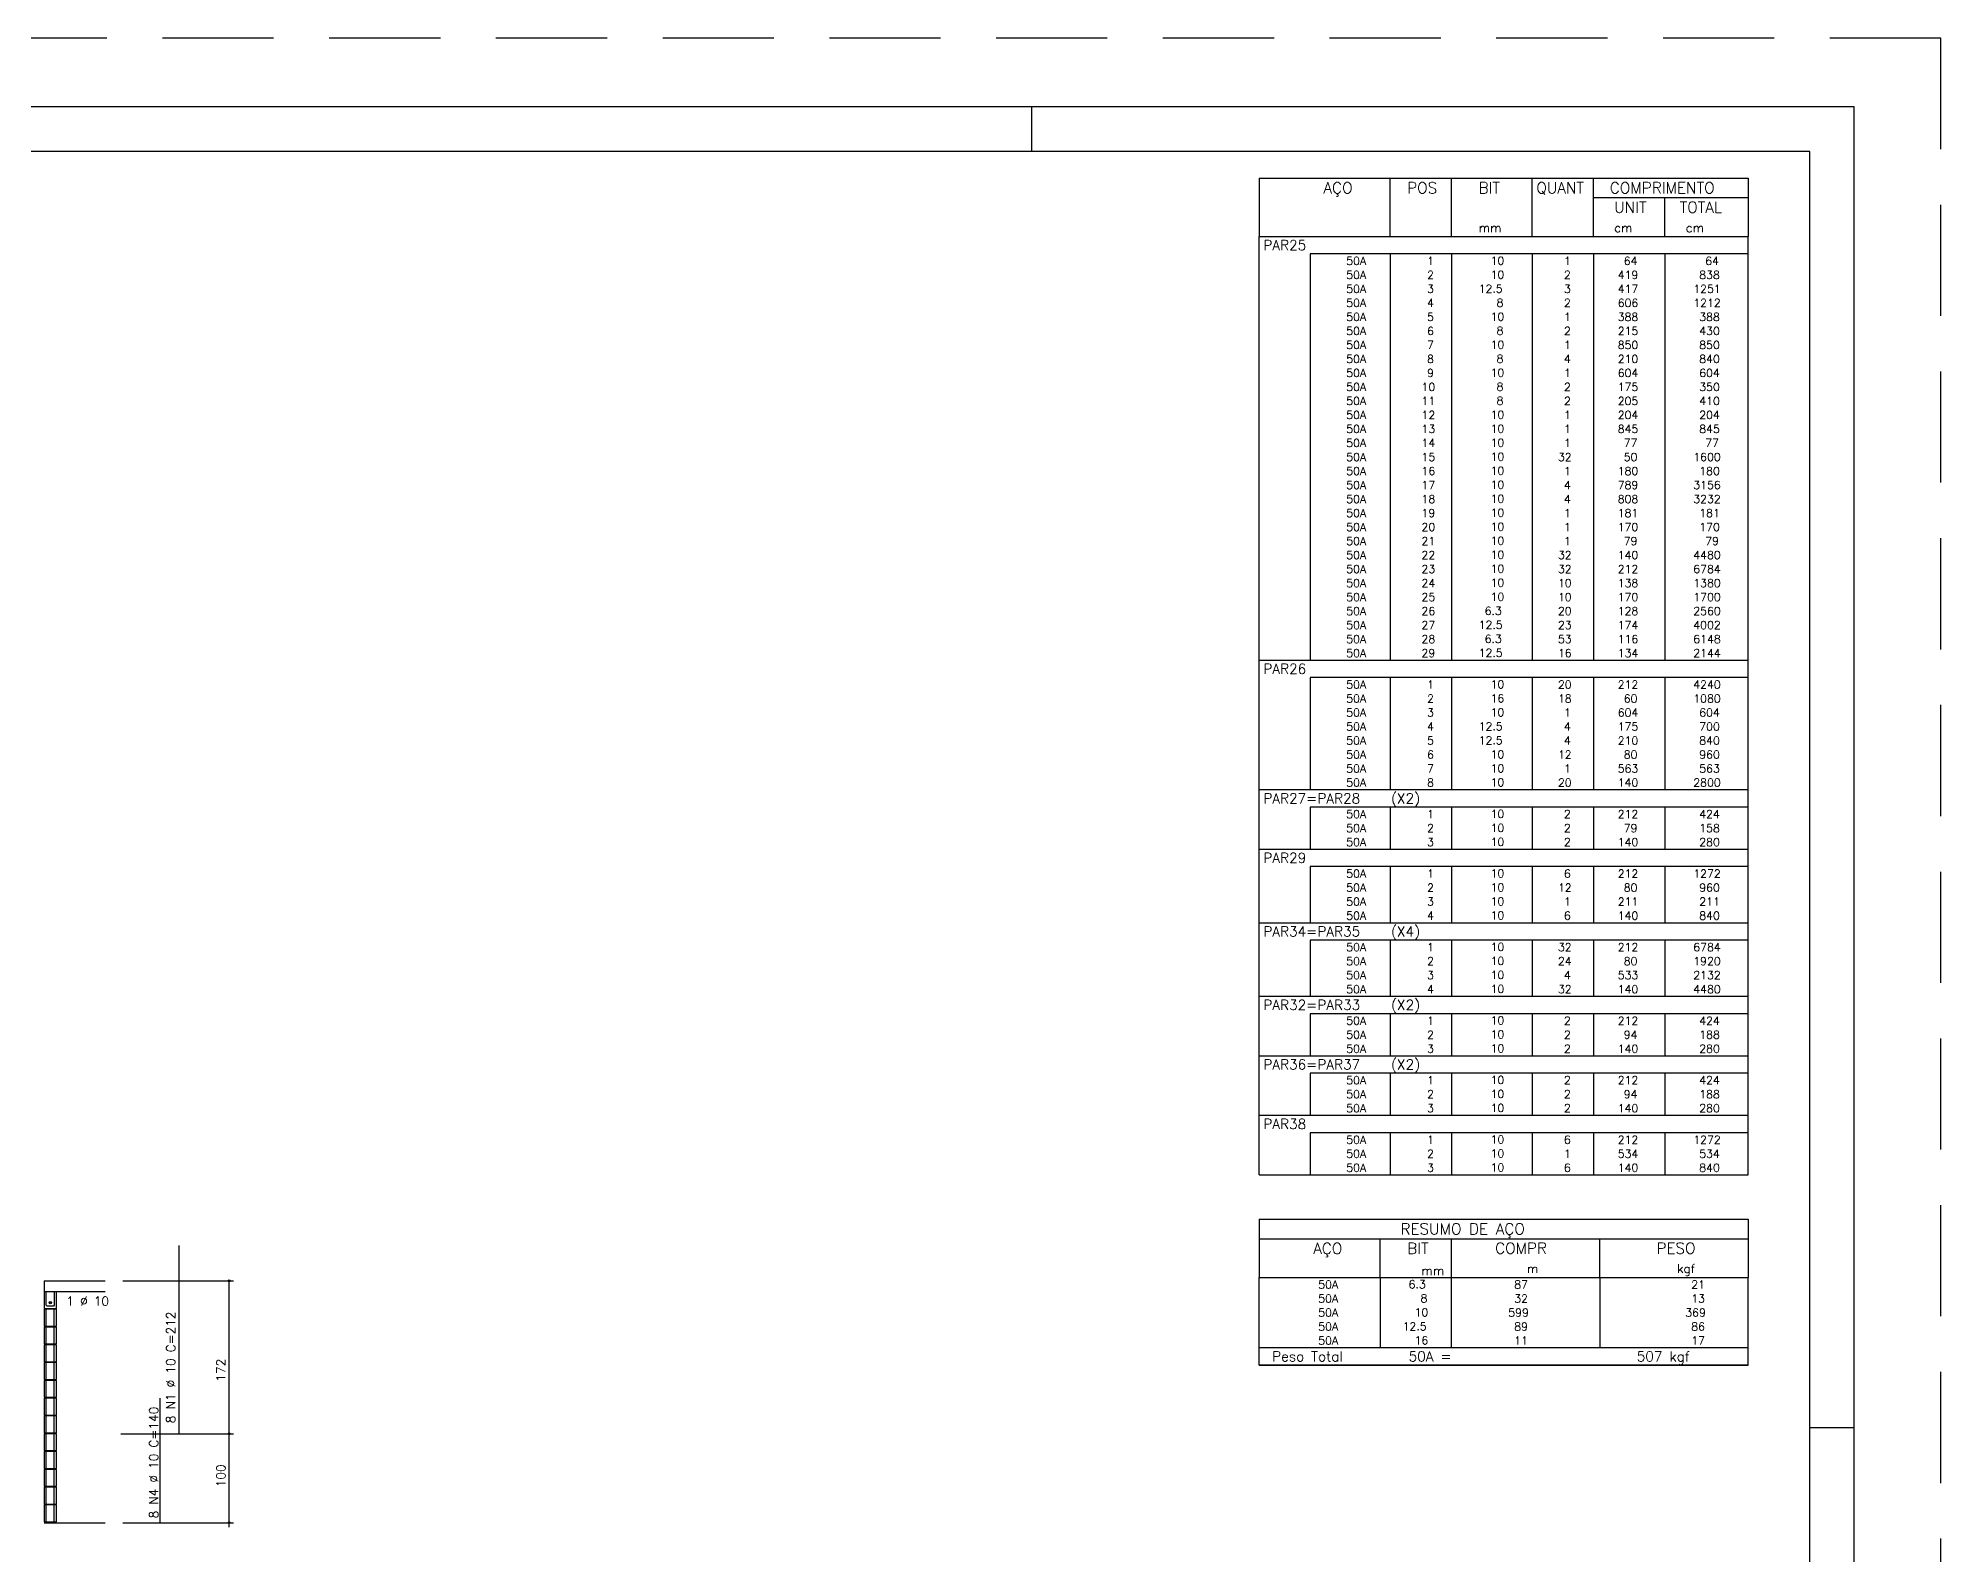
# Model space of a CAD drawing. Extents: x -1 to 122, y -1 to 61.
# Drawn here: x 78.94 to 121.74, y 26.93 to 61.05 of the extents above; entities that cross this region are included whole.
import ezdxf

# ---------------------------------------------------------------- set-up
doc = ezdxf.new("R2010")
doc.units = 0
doc.header["$MEASUREMENT"] = 0
doc.linetypes.add('HIDDEN', pattern=[0.375, 0.25, -0.125])
doc.layers.get('0').update_dxf_attribs({"linetype": 'CONTINUOUS'})
doc.layers.get('Defpoints').update_dxf_attribs({"linetype": 'CONTINUOUS'})
for name, color, linetype in [('ARQ_FOLHA', 7, 'CONTINUOUS'), ('PENA_02', 2, 'CONTINUOUS'), ('PENA_03', 3, 'CONTINUOUS'), ('PENA_05', 5, 'CONTINUOUS')]:
    doc.layers.add(name, color=color, linetype=linetype)
doc.styles.get("Standard").update_dxf_attribs({"font": 'ROMANS.SHX'})

# ---------------------------------------------------------------- blocks, each defined once
blk = doc.blocks.new('FOLHA A1+1 - 1102 X 594')
at = {"layer": 'ARQ_FOLHA', "color": 1}
for p, q in [((-185, 584), (-185, 594)), ((-10, 297), (0, 297))]:
    blk.add_line(p, q, dxfattribs=at)
for points in [[(-1189, 0), (0, 0), (0, 594), (-1189, 594)], [(-1164, 10), (-10, 10), (-10, 584), (-1164, 584)]]:
    blk.add_lwpolyline(points, close=True, dxfattribs=at)
at = {"layer": 'Defpoints', "color": 8, "linetype": 'HIDDEN', "ltscale": 100}
blk.add_lwpolyline([(-1208.5, 609.5), (-1208.5, -15.5), (19.5, -15.5), (19.5, 609.5)], close=True, dxfattribs=at)

msp = doc.modelspace()

# ---------------------------------------------------------------- linework, layer by layer
at = {"layer": 'PENA_02', "linetype": 'Continuous'}
for p, q in [((106.4, 57.901254), (106.4, 56.588754)), ((106.4, 57.901254), (117.4, 57.901254)), ((109.35, 56.588754), (109.35, 57.901254)), ((110.73, 56.588754), (110.73, 57.901254)), ((112.54, 56.588754), (112.54, 57.901254)), ((113.92, 56.588754), (113.92, 57.901254)), ((117.4, 57.901254), (117.4, 56.588754)), ((113.92, 57.463754), (117.4, 57.463754)), ((115.53, 56.588754), (115.53, 57.463754)), ((106.4, 56.588754), (117.4, 56.588754)), ((106.4, 56.195004), (106.4, 56.588754)), ((106.4, 56.588754), (117.4, 56.588754)), ((117.4, 56.195004), (117.4, 56.588754)), ((106.4, 55.880004), (106.4, 56.195004)), ((117.4, 56.195004), (107.55, 56.195004)), ((107.55, 56.195004), (107.55, 55.880004)), ((109.35, 56.195004), (109.35, 55.880004)), ((110.73, 56.195004), (110.73, 55.880004)), ((112.54, 56.195004), (112.54, 55.880004)), ((113.92, 56.195004), (113.92, 55.880004)), ((115.53, 56.195004), (115.53, 55.880004)), ((117.4, 55.880004), (117.4, 56.195004)), ((106.4, 55.565004), (106.4, 55.880004)), ((107.55, 55.880004), (107.55, 55.565004)), ((109.35, 55.880004), (109.35, 55.565004)), ((110.73, 55.880004), (110.73, 55.565004)), ((112.54, 55.880004), (112.54, 55.565004)), ((113.92, 55.880004), (113.92, 55.565004)), ((115.53, 55.880004), (115.53, 55.565004)), ((117.4, 55.565004), (117.4, 55.880004)), ((106.4, 55.250004), (106.4, 55.565004)), ((106.4, 54.935004), (106.4, 55.250004)), ((107.55, 55.565004), (107.55, 55.250004)), ((107.55, 55.250004), (107.55, 54.935004)), ((109.35, 55.565004), (109.35, 55.250004)), ((109.35, 55.250004), (109.35, 54.935004)), ((110.73, 55.565004), (110.73, 55.250004)), ((110.73, 55.250004), (110.73, 54.935004)), ((112.54, 55.565004), (112.54, 55.250004)), ((112.54, 55.250004), (112.54, 54.935004)), ((113.92, 55.565004), (113.92, 55.250004)), ((113.92, 55.250004), (113.92, 54.935004)), ((115.53, 55.565004), (115.53, 55.250004)), ((115.53, 55.250004), (115.53, 54.935004)), ((117.4, 55.250004), (117.4, 55.565004)), ((117.4, 54.935004), (117.4, 55.250004)), ((106.4, 54.620004), (106.4, 54.935004)), ((107.55, 54.935004), (107.55, 54.620004)), ((109.35, 54.935004), (109.35, 54.620004)), ((110.73, 54.935004), (110.73, 54.620004)), ((112.54, 54.935004), (112.54, 54.620004)), ((113.92, 54.935004), (113.92, 54.620004)), ((115.53, 54.935004), (115.53, 54.620004)), ((117.4, 54.620004), (117.4, 54.935004)), ((106.4, 54.305004), (106.4, 54.620004)), ((107.55, 54.620004), (107.55, 54.305004)), ((109.35, 54.620004), (109.35, 54.305004)), ((110.73, 54.620004), (110.73, 54.305004)), ((112.54, 54.620004), (112.54, 54.305004)), ((113.92, 54.620004), (113.92, 54.305004)), ((115.53, 54.620004), (115.53, 54.305004)), ((117.4, 54.305004), (117.4, 54.620004)), ((106.4, 53.990004), (106.4, 54.305004)), ((106.4, 53.675004), (106.4, 53.990004)), ((107.55, 54.305004), (107.55, 53.990004)), ((107.55, 53.990004), (107.55, 53.675004)), ((109.35, 54.305004), (109.35, 53.990004)), ((109.35, 53.990004), (109.35, 53.675004)), ((110.73, 54.305004), (110.73, 53.990004)), ((110.73, 53.990004), (110.73, 53.675004)), ((112.54, 54.305004), (112.54, 53.990004)), ((112.54, 53.990004), (112.54, 53.675004)), ((113.92, 54.305004), (113.92, 53.990004)), ((113.92, 53.990004), (113.92, 53.675004)), ((115.53, 54.305004), (115.53, 53.990004)), ((115.53, 53.990004), (115.53, 53.675004)), ((117.4, 53.990004), (117.4, 54.305004)), ((117.4, 53.675004), (117.4, 53.990004)), ((106.4, 53.360004), (106.4, 53.675004)), ((107.55, 53.675004), (107.55, 53.360004)), ((109.35, 53.675004), (109.35, 53.360004)), ((110.73, 53.675004), (110.73, 53.360004)), ((112.54, 53.675004), (112.54, 53.360004)), ((113.92, 53.675004), (113.92, 53.360004)), ((115.53, 53.675004), (115.53, 53.360004)), ((117.4, 53.360004), (117.4, 53.675004)), ((106.4, 53.045004), (106.4, 53.360004)), ((107.55, 53.360004), (107.55, 53.045004)), ((109.35, 53.360004), (109.35, 53.045004)), ((110.73, 53.360004), (110.73, 53.045004)), ((112.54, 53.360004), (112.54, 53.045004)), ((113.92, 53.360004), (113.92, 53.045004)), ((115.53, 53.360004), (115.53, 53.045004)), ((117.4, 53.045004), (117.4, 53.360004)), ((106.4, 52.730005), (106.4, 53.045004)), ((106.4, 52.415005), (106.4, 52.730005)), ((107.55, 53.045004), (107.55, 52.730005)), ((107.55, 52.730005), (107.55, 52.415005)), ((109.35, 53.045004), (109.35, 52.730005)), ((109.35, 52.730005), (109.35, 52.415005)), ((110.73, 53.045004), (110.73, 52.730005)), ((110.73, 52.730005), (110.73, 52.415005)), ((112.54, 53.045004), (112.54, 52.730005)), ((112.54, 52.730005), (112.54, 52.415005)), ((113.92, 53.045004), (113.92, 52.730005)), ((113.92, 52.730005), (113.92, 52.415005)), ((115.53, 53.045004), (115.53, 52.730005)), ((115.53, 52.730005), (115.53, 52.415005)), ((117.4, 52.730005), (117.4, 53.045004)), ((117.4, 52.415005), (117.4, 52.730005)), ((106.4, 52.100005), (106.4, 52.415005)), ((107.55, 52.415005), (107.55, 52.100005)), ((109.35, 52.415005), (109.35, 52.100005)), ((110.73, 52.415005), (110.73, 52.100005)), ((112.54, 52.415005), (112.54, 52.100005)), ((113.92, 52.415005), (113.92, 52.100005)), ((115.53, 52.415005), (115.53, 52.100005)), ((117.4, 52.100005), (117.4, 52.415005)), ((106.4, 51.785005), (106.4, 52.100005)), ((107.55, 52.100005), (107.55, 51.785005)), ((109.35, 52.100005), (109.35, 51.785005)), ((110.73, 52.100005), (110.73, 51.785005)), ((112.54, 52.100005), (112.54, 51.785005)), ((113.92, 52.100005), (113.92, 51.785005)), ((115.53, 52.100005), (115.53, 51.785005)), ((117.4, 51.785005), (117.4, 52.100005)), ((106.4, 51.470005), (106.4, 51.785005)), ((106.4, 51.155005), (106.4, 51.470005)), ((107.55, 51.785005), (107.55, 51.470005)), ((107.55, 51.470005), (107.55, 51.155005)), ((109.35, 51.785005), (109.35, 51.470005)), ((109.35, 51.470005), (109.35, 51.155005)), ((110.73, 51.785005), (110.73, 51.470005)), ((110.73, 51.470005), (110.73, 51.155005)), ((112.54, 51.785005), (112.54, 51.470005)), ((112.54, 51.470005), (112.54, 51.155005)), ((113.92, 51.785005), (113.92, 51.470005)), ((113.92, 51.470005), (113.92, 51.155005)), ((115.53, 51.785005), (115.53, 51.470005)), ((115.53, 51.470005), (115.53, 51.155005)), ((117.4, 51.470005), (117.4, 51.785005)), ((117.4, 51.155005), (117.4, 51.470005)), ((106.4, 50.840005), (106.4, 51.155005)), ((107.55, 51.155005), (107.55, 50.840005)), ((109.35, 51.155005), (109.35, 50.840005)), ((110.73, 51.155005), (110.73, 50.840005)), ((112.54, 51.155005), (112.54, 50.840005)), ((113.92, 51.155005), (113.92, 50.840005)), ((115.53, 51.155005), (115.53, 50.840005)), ((117.4, 50.840005), (117.4, 51.155005)), ((106.4, 50.525005), (106.4, 50.840005)), ((106.4, 50.210005), (106.4, 50.525005)), ((107.55, 50.840005), (107.55, 50.525005)), ((107.55, 50.525005), (107.55, 50.210005)), ((109.35, 50.840005), (109.35, 50.525005)), ((109.35, 50.525005), (109.35, 50.210005)), ((110.73, 50.840005), (110.73, 50.525005)), ((110.73, 50.525005), (110.73, 50.210005)), ((112.54, 50.840005), (112.54, 50.525005)), ((112.54, 50.525005), (112.54, 50.210005)), ((113.92, 50.840005), (113.92, 50.525005)), ((113.92, 50.525005), (113.92, 50.210005)), ((115.53, 50.840005), (115.53, 50.525005)), ((115.53, 50.525005), (115.53, 50.210005)), ((117.4, 50.525005), (117.4, 50.840005)), ((117.4, 50.210005), (117.4, 50.525005)), ((106.4, 49.895005), (106.4, 50.210005)), ((107.55, 50.210005), (107.55, 49.895005)), ((109.35, 50.210005), (109.35, 49.895005)), ((110.73, 50.210005), (110.73, 49.895005)), ((112.54, 50.210005), (112.54, 49.895005)), ((113.92, 50.210005), (113.92, 49.895005)), ((115.53, 50.210005), (115.53, 49.895005)), ((117.4, 49.895005), (117.4, 50.210005)), ((106.4, 49.580005), (106.4, 49.895005)), ((107.55, 49.895005), (107.55, 49.580005)), ((109.35, 49.895005), (109.35, 49.580005)), ((110.73, 49.895005), (110.73, 49.580005)), ((112.54, 49.895005), (112.54, 49.580005)), ((113.92, 49.895005), (113.92, 49.580005)), ((115.53, 49.895005), (115.53, 49.580005)), ((117.4, 49.580005), (117.4, 49.895005)), ((106.4, 49.265006), (106.4, 49.580005)), ((106.4, 48.950006), (106.4, 49.265006)), ((107.55, 49.580005), (107.55, 49.265006)), ((107.55, 49.265006), (107.55, 48.950006)), ((109.35, 49.580005), (109.35, 49.265006)), ((109.35, 49.265006), (109.35, 48.950006)), ((110.73, 49.580005), (110.73, 49.265006)), ((110.73, 49.265006), (110.73, 48.950006)), ((112.54, 49.580005), (112.54, 49.265006)), ((112.54, 49.265006), (112.54, 48.950006)), ((113.92, 49.580005), (113.92, 49.265006)), ((113.92, 49.265006), (113.92, 48.950006)), ((115.53, 49.580005), (115.53, 49.265006)), ((115.53, 49.265006), (115.53, 48.950006)), ((117.4, 49.265006), (117.4, 49.580005)), ((117.4, 48.950006), (117.4, 49.265006)), ((106.4, 48.635006), (106.4, 48.950006)), ((107.55, 48.950006), (107.55, 48.635006)), ((109.35, 48.950006), (109.35, 48.635006)), ((110.73, 48.950006), (110.73, 48.635006)), ((112.54, 48.950006), (112.54, 48.635006)), ((113.92, 48.950006), (113.92, 48.635006)), ((115.53, 48.950006), (115.53, 48.635006)), ((117.4, 48.635006), (117.4, 48.950006)), ((106.4, 48.320006), (106.4, 48.635006)), ((107.55, 48.635006), (107.55, 48.320006)), ((109.35, 48.635006), (109.35, 48.320006)), ((110.73, 48.635006), (110.73, 48.320006)), ((112.54, 48.635006), (112.54, 48.320006)), ((113.92, 48.635006), (113.92, 48.320006)), ((115.53, 48.635006), (115.53, 48.320006)), ((117.4, 48.320006), (117.4, 48.635006)), ((106.4, 48.005006), (106.4, 48.320006)), ((106.4, 47.690006), (106.4, 48.005006)), ((107.55, 48.320006), (107.55, 48.005006)), ((107.55, 48.005006), (107.55, 47.690006)), ((109.35, 48.320006), (109.35, 48.005006)), ((109.35, 48.005006), (109.35, 47.690006)), ((110.73, 48.320006), (110.73, 48.005006)), ((110.73, 48.005006), (110.73, 47.690006)), ((112.54, 48.320006), (112.54, 48.005006)), ((112.54, 48.005006), (112.54, 47.690006)), ((113.92, 48.320006), (113.92, 48.005006)), ((113.92, 48.005006), (113.92, 47.690006)), ((115.53, 48.320006), (115.53, 48.005006)), ((115.53, 48.005006), (115.53, 47.690006)), ((117.4, 48.005006), (117.4, 48.320006)), ((117.4, 47.690006), (117.4, 48.005006)), ((106.4, 47.375006), (106.4, 47.690006)), ((107.55, 47.690006), (107.55, 47.375006)), ((109.35, 47.690006), (109.35, 47.375006)), ((110.73, 47.690006), (110.73, 47.375006)), ((112.54, 47.690006), (112.54, 47.375006)), ((113.92, 47.690006), (113.92, 47.375006)), ((115.53, 47.690006), (115.53, 47.375006)), ((117.4, 47.375006), (117.4, 47.690006)), ((106.4, 47.060006), (106.4, 47.375006)), ((107.55, 47.375006), (107.55, 47.060006)), ((109.35, 47.375006), (109.35, 47.060006)), ((110.73, 47.375006), (110.73, 47.060006)), ((112.54, 47.375006), (112.54, 47.060006)), ((113.92, 47.375006), (113.92, 47.060006)), ((115.53, 47.375006), (115.53, 47.060006)), ((117.4, 47.060006), (117.4, 47.375006)), ((106.4, 46.666256), (106.4, 47.060006)), ((106.4, 47.060006), (117.4, 47.060006)), ((106.4, 46.351256), (106.4, 46.666256)), ((117.4, 46.666256), (107.55, 46.666256)), ((107.55, 46.666256), (107.55, 46.351256)), ((109.35, 46.666256), (109.35, 46.351256)), ((110.73, 46.666256), (110.73, 46.351256)), ((112.54, 46.666256), (112.54, 46.351256)), ((113.92, 46.666256), (113.92, 46.351256)), ((115.53, 46.666256), (115.53, 46.351256)), ((117.4, 46.666256), (117.4, 47.060006)), ((117.4, 46.351256), (117.4, 46.666256)), ((106.4, 46.036256), (106.4, 46.351256)), ((107.55, 46.351256), (107.55, 46.036256)), ((109.35, 46.351256), (109.35, 46.036256)), ((110.73, 46.351256), (110.73, 46.036256)), ((112.54, 46.351256), (112.54, 46.036256)), ((113.92, 46.351256), (113.92, 46.036256)), ((115.53, 46.351256), (115.53, 46.036256)), ((117.4, 46.036256), (117.4, 46.351256)), ((106.4, 45.721256), (106.4, 46.036256)), ((107.55, 46.036256), (107.55, 45.721256)), ((109.35, 46.036256), (109.35, 45.721256)), ((110.73, 46.036256), (110.73, 45.721256)), ((112.54, 46.036256), (112.54, 45.721256)), ((113.92, 46.036256), (113.92, 45.721256)), ((115.53, 46.036256), (115.53, 45.721256)), ((117.4, 45.721256), (117.4, 46.036256)), ((106.4, 45.406257), (106.4, 45.721256)), ((106.4, 45.091257), (106.4, 45.406257)), ((107.55, 45.721256), (107.55, 45.406257)), ((107.55, 45.406257), (107.55, 45.091257)), ((109.35, 45.721256), (109.35, 45.406257)), ((109.35, 45.406257), (109.35, 45.091257)), ((110.73, 45.721256), (110.73, 45.406257)), ((110.73, 45.406257), (110.73, 45.091257)), ((112.54, 45.721256), (112.54, 45.406257)), ((112.54, 45.406257), (112.54, 45.091257)), ((113.92, 45.721256), (113.92, 45.406257)), ((113.92, 45.406257), (113.92, 45.091257)), ((115.53, 45.721256), (115.53, 45.406257)), ((115.53, 45.406257), (115.53, 45.091257)), ((117.4, 45.406257), (117.4, 45.721256)), ((117.4, 45.091257), (117.4, 45.406257)), ((106.4, 44.776257), (106.4, 45.091257)), ((107.55, 45.091257), (107.55, 44.776257)), ((109.35, 45.091257), (109.35, 44.776257)), ((110.73, 45.091257), (110.73, 44.776257)), ((112.54, 45.091257), (112.54, 44.776257)), ((113.92, 45.091257), (113.92, 44.776257)), ((115.53, 45.091257), (115.53, 44.776257)), ((117.4, 44.776257), (117.4, 45.091257)), ((106.4, 44.461257), (106.4, 44.776257)), ((107.55, 44.776257), (107.55, 44.461257)), ((109.35, 44.776257), (109.35, 44.461257)), ((110.73, 44.776257), (110.73, 44.461257)), ((112.54, 44.776257), (112.54, 44.461257)), ((113.92, 44.776257), (113.92, 44.461257)), ((115.53, 44.776257), (115.53, 44.461257)), ((117.4, 44.461257), (117.4, 44.776257)), ((106.4, 44.146257), (106.4, 44.461257)), ((106.4, 43.752507), (106.4, 44.146257)), ((106.4, 44.146257), (117.4, 44.146257)), ((107.55, 44.461257), (107.55, 44.146257)), ((109.35, 44.461257), (109.35, 44.146257)), ((110.73, 44.461257), (110.73, 44.146257)), ((112.54, 44.461257), (112.54, 44.146257)), ((113.92, 44.461257), (113.92, 44.146257)), ((115.53, 44.461257), (115.53, 44.146257)), ((117.4, 44.146257), (117.4, 44.461257)), ((117.4, 43.752507), (117.4, 44.146257)), ((106.4, 43.437507), (106.4, 43.752507)), ((117.4, 43.752507), (107.55, 43.752507)), ((107.55, 43.752507), (107.55, 43.437507)), ((109.35, 43.752507), (109.35, 43.437507)), ((110.73, 43.752507), (110.73, 43.437507)), ((112.54, 43.752507), (112.54, 43.437507)), ((113.92, 43.752507), (113.92, 43.437507)), ((115.53, 43.752507), (115.53, 43.437507)), ((117.4, 43.437507), (117.4, 43.752507)), ((106.4, 43.122507), (106.4, 43.437507)), ((107.55, 43.437507), (107.55, 43.122507)), ((109.35, 43.437507), (109.35, 43.122507)), ((110.73, 43.437507), (110.73, 43.122507)), ((112.54, 43.437507), (112.54, 43.122507)), ((113.92, 43.437507), (113.92, 43.122507)), ((115.53, 43.437507), (115.53, 43.122507)), ((117.4, 43.122507), (117.4, 43.437507)), ((106.4, 42.807507), (106.4, 43.122507)), ((106.4, 42.413757), (106.4, 42.807507)), ((106.4, 42.807507), (117.4, 42.807507)), ((107.55, 43.122507), (107.55, 42.807507)), ((109.35, 43.122507), (109.35, 42.807507)), ((110.73, 43.122507), (110.73, 42.807507)), ((112.54, 43.122507), (112.54, 42.807507)), ((113.92, 43.122507), (113.92, 42.807507)), ((115.53, 43.122507), (115.53, 42.807507)), ((117.4, 42.807507), (117.4, 43.122507)), ((117.4, 42.413757), (117.4, 42.807507)), ((106.4, 42.098757), (106.4, 42.413757)), ((117.4, 42.413757), (107.55, 42.413757)), ((107.55, 42.413757), (107.55, 42.098757)), ((109.35, 42.413757), (109.35, 42.098757)), ((110.73, 42.413757), (110.73, 42.098757)), ((112.54, 42.413757), (112.54, 42.098757)), ((113.92, 42.413757), (113.92, 42.098757)), ((115.53, 42.413757), (115.53, 42.098757)), ((117.4, 42.098757), (117.4, 42.413757)), ((106.4, 41.783757), (106.4, 42.098757)), ((107.55, 42.098757), (107.55, 41.783757)), ((109.35, 42.098757), (109.35, 41.783757)), ((110.73, 42.098757), (110.73, 41.783757)), ((112.54, 42.098757), (112.54, 41.783757)), ((113.92, 42.098757), (113.92, 41.783757)), ((115.53, 42.098757), (115.53, 41.783757)), ((117.4, 41.783757), (117.4, 42.098757)), ((106.4, 41.468757), (106.4, 41.783757)), ((107.55, 41.783757), (107.55, 41.468757)), ((109.35, 41.783757), (109.35, 41.468757)), ((110.73, 41.783757), (110.73, 41.468757)), ((112.54, 41.783757), (112.54, 41.468757)), ((113.92, 41.783757), (113.92, 41.468757)), ((115.53, 41.783757), (115.53, 41.468757)), ((117.4, 41.468757), (117.4, 41.783757)), ((106.4, 41.153758), (106.4, 41.468757)), ((106.4, 40.760008), (106.4, 41.153758)), ((106.4, 41.153758), (117.4, 41.153758)), ((107.55, 41.468757), (107.55, 41.153758)), ((109.35, 41.468757), (109.35, 41.153758)), ((110.73, 41.468757), (110.73, 41.153758)), ((112.54, 41.468757), (112.54, 41.153758)), ((113.92, 41.468757), (113.92, 41.153758)), ((115.53, 41.468757), (115.53, 41.153758)), ((117.4, 41.153758), (117.4, 41.468757)), ((117.4, 40.760008), (117.4, 41.153758)), ((106.4, 40.445008), (106.4, 40.760008)), ((117.4, 40.760008), (107.55, 40.760008)), ((107.55, 40.760008), (107.55, 40.445008)), ((109.35, 40.760008), (109.35, 40.445008)), ((110.73, 40.760008), (110.73, 40.445008)), ((112.54, 40.760008), (112.54, 40.445008)), ((113.92, 40.760008), (113.92, 40.445008)), ((115.53, 40.760008), (115.53, 40.445008)), ((117.4, 40.445008), (117.4, 40.760008)), ((106.4, 40.130008), (106.4, 40.445008)), ((107.55, 40.445008), (107.55, 40.130008)), ((109.35, 40.445008), (109.35, 40.130008)), ((110.73, 40.445008), (110.73, 40.130008)), ((112.54, 40.445008), (112.54, 40.130008)), ((113.92, 40.445008), (113.92, 40.130008)), ((115.53, 40.445008), (115.53, 40.130008)), ((117.4, 40.130008), (117.4, 40.445008)), ((106.4, 39.815008), (106.4, 40.130008)), ((106.4, 39.500008), (106.4, 39.815008)), ((107.55, 40.130008), (107.55, 39.815008)), ((107.55, 39.815008), (107.55, 39.500008)), ((109.35, 40.130008), (109.35, 39.815008)), ((109.35, 39.815008), (109.35, 39.500008)), ((110.73, 40.130008), (110.73, 39.815008)), ((110.73, 39.815008), (110.73, 39.500008)), ((112.54, 40.130008), (112.54, 39.815008)), ((112.54, 39.815008), (112.54, 39.500008)), ((113.92, 40.130008), (113.92, 39.815008)), ((113.92, 39.815008), (113.92, 39.500008)), ((115.53, 40.130008), (115.53, 39.815008)), ((115.53, 39.815008), (115.53, 39.500008)), ((117.4, 39.815008), (117.4, 40.130008)), ((117.4, 39.500008), (117.4, 39.815008)), ((106.4, 39.106258), (106.4, 39.500008)), ((106.4, 39.500008), (117.4, 39.500008)), ((117.4, 39.106258), (117.4, 39.500008)), ((106.4, 38.791258), (106.4, 39.106258)), ((117.4, 39.106258), (107.55, 39.106258)), ((107.55, 39.106258), (107.55, 38.791258)), ((109.35, 39.106258), (109.35, 38.791258)), ((110.73, 39.106258), (110.73, 38.791258)), ((112.54, 39.106258), (112.54, 38.791258)), ((113.92, 39.106258), (113.92, 38.791258)), ((115.53, 39.106258), (115.53, 38.791258)), ((117.4, 38.791258), (117.4, 39.106258)), ((106.4, 38.476258), (106.4, 38.791258)), ((107.55, 38.791258), (107.55, 38.476258)), ((109.35, 38.791258), (109.35, 38.476258)), ((110.73, 38.791258), (110.73, 38.476258)), ((112.54, 38.791258), (112.54, 38.476258)), ((113.92, 38.791258), (113.92, 38.476258)), ((115.53, 38.791258), (115.53, 38.476258)), ((117.4, 38.476258), (117.4, 38.791258)), ((106.4, 38.161258), (106.4, 38.476258)), ((106.4, 37.767508), (106.4, 38.161258)), ((106.4, 38.161258), (117.4, 38.161258)), ((107.55, 38.476258), (107.55, 38.161258)), ((109.35, 38.476258), (109.35, 38.161258)), ((110.73, 38.476258), (110.73, 38.161258)), ((112.54, 38.476258), (112.54, 38.161258)), ((113.92, 38.476258), (113.92, 38.161258)), ((115.53, 38.476258), (115.53, 38.161258)), ((117.4, 38.161258), (117.4, 38.476258)), ((117.4, 37.767508), (117.4, 38.161258)), ((106.4, 37.452508), (106.4, 37.767508)), ((117.4, 37.767508), (107.55, 37.767508)), ((107.55, 37.767508), (107.55, 37.452508)), ((109.35, 37.767508), (109.35, 37.452508)), ((110.73, 37.767508), (110.73, 37.452508)), ((112.54, 37.767508), (112.54, 37.452508)), ((113.92, 37.767508), (113.92, 37.452508)), ((115.53, 37.767508), (115.53, 37.452508)), ((117.4, 37.452508), (117.4, 37.767508)), ((106.4, 37.137508), (106.4, 37.452508)), ((107.55, 37.452508), (107.55, 37.137508)), ((109.35, 37.452508), (109.35, 37.137508)), ((110.73, 37.452508), (110.73, 37.137508)), ((112.54, 37.452508), (112.54, 37.137508)), ((113.92, 37.452508), (113.92, 37.137508)), ((115.53, 37.452508), (115.53, 37.137508)), ((117.4, 37.137508), (117.4, 37.452508)), ((106.4, 36.822508), (106.4, 37.137508)), ((106.4, 36.428758), (106.4, 36.822508)), ((106.4, 36.822508), (117.4, 36.822508)), ((107.55, 37.137508), (107.55, 36.822508)), ((109.35, 37.137508), (109.35, 36.822508)), ((110.73, 37.137508), (110.73, 36.822508)), ((112.54, 37.137508), (112.54, 36.822508)), ((113.92, 37.137508), (113.92, 36.822508)), ((115.53, 37.137508), (115.53, 36.822508)), ((117.4, 36.822508), (117.4, 37.137508)), ((117.4, 36.428758), (117.4, 36.822508)), ((106.4, 36.113759), (106.4, 36.428758)), ((117.4, 36.428758), (107.55, 36.428758)), ((107.55, 36.428758), (107.55, 36.113759)), ((109.35, 36.428758), (109.35, 36.113759)), ((110.73, 36.428758), (110.73, 36.113759)), ((112.54, 36.428758), (112.54, 36.113759)), ((113.92, 36.428758), (113.92, 36.113759)), ((115.53, 36.428758), (115.53, 36.113759)), ((117.4, 36.113759), (117.4, 36.428758)), ((106.4, 35.798759), (106.4, 36.113759)), ((107.55, 36.113759), (107.55, 35.798759)), ((109.35, 36.113759), (109.35, 35.798759)), ((110.73, 36.113759), (110.73, 35.798759)), ((112.54, 36.113759), (112.54, 35.798759)), ((113.92, 36.113759), (113.92, 35.798759)), ((115.53, 36.113759), (115.53, 35.798759)), ((117.4, 35.798759), (117.4, 36.113759)), ((106.4, 35.483759), (106.4, 35.798759)), ((107.55, 35.798759), (107.55, 35.483759)), ((109.35, 35.798759), (109.35, 35.483759)), ((110.73, 35.798759), (110.73, 35.483759)), ((112.54, 35.798759), (112.54, 35.483759)), ((113.92, 35.798759), (113.92, 35.483759)), ((115.53, 35.798759), (115.53, 35.483759)), ((117.4, 35.483759), (117.4, 35.798759)), ((106.4, 35.483759), (117.4, 35.483759)), ((106.4, 34.483759), (106.4, 33.171259)), ((106.4, 34.483759), (117.4, 34.483759)), ((117.4, 34.483759), (117.4, 33.171259)), ((106.4, 34.046259), (117.4, 34.046259)), ((109.12, 33.171259), (109.12, 34.046259)), ((110.73, 33.171259), (110.73, 34.046259)), ((114.065, 33.171259), (114.065, 34.046259)), ((106.4, 33.171259), (117.4, 33.171259)), ((106.4, 32.856258), (106.4, 33.171259)), ((109.12, 33.171259), (109.12, 32.856259)), ((110.73, 32.856258), (110.73, 33.171259)), ((114.065, 33.171259), (114.065, 32.856258)), ((117.4, 32.856258), (117.4, 33.171259)), ((106.4, 32.541258), (106.4, 32.856258)), ((106.4, 32.226258), (106.4, 32.541258)), ((109.12, 32.856258), (109.12, 32.541258)), ((109.12, 32.541258), (109.12, 32.226258)), ((110.73, 32.541258), (110.73, 32.856258)), ((110.73, 32.226258), (110.73, 32.541258)), ((114.065, 32.856258), (114.065, 32.541258)), ((114.065, 32.541258), (114.065, 32.226258)), ((117.4, 32.541258), (117.4, 32.856258)), ((117.4, 32.226258), (117.4, 32.541258)), ((106.4, 31.911257), (106.4, 32.226258)), ((109.12, 32.226258), (109.12, 31.911258)), ((110.73, 31.911257), (110.73, 32.226258)), ((114.065, 32.226258), (114.065, 31.911257)), ((117.4, 31.911257), (117.4, 32.226258)), ((106.4, 31.596257), (106.4, 31.911257)), ((109.12, 31.911257), (109.12, 31.596257)), ((110.73, 31.596257), (110.73, 31.911257)), ((114.065, 31.911257), (114.065, 31.596257)), ((117.4, 31.596257), (117.4, 31.911257)), ((106.4, 31.596257), (117.4, 31.596257)), ((106.4, 31.202507), (106.4, 31.596257)), ((106.4, 31.596257), (117.4, 31.596257)), ((117.4, 31.202507), (117.4, 31.596257)), ((117.4, 31.202507), (106.4, 31.202507)), ((106.4, 31.202507), (117.4, 31.202507))]:
    msp.add_line(p, q, dxfattribs=at)
for centre, radius in [((83.233811, 33.098175), 0.02), ((83.233811, 33.098175), 0.01), ((83.233811, 29.658175), 0.02), ((83.233811, 29.658175), 0.01), ((83.233811, 27.658175), 0.02), ((83.233811, 27.658175), 0.01)]:
    msp.add_circle(centre, radius, dxfattribs=at)
at = {"layer": 'PENA_03', "linetype": 'Continuous'}
for p, q in [((79.073815, 33.098175), (79.073815, 32.478175)), ((79.073815, 33.098175), (80.444495, 33.098175)), ((80.844495, 33.098175), (83.333811, 33.098175)), ((83.233811, 27.557643), (83.233811, 33.098175)), ((79.073815, 32.858175), (80.444495, 32.858175)), ((79.123815, 32.078175), (79.123815, 32.458175)), ((79.303815, 32.078175), (79.303815, 32.458175)), ((79.123815, 31.678175), (79.123815, 32.058175)), ((79.303815, 31.678175), (79.303815, 32.058175)), ((79.123815, 31.278175), (79.123815, 31.658175)), ((79.123815, 30.878175), (79.123815, 31.258175)), ((79.303815, 31.278175), (79.303815, 31.658175)), ((79.303815, 30.878175), (79.303815, 31.258175)), ((79.123815, 30.478175), (79.123815, 30.858175)), ((79.303815, 30.478175), (79.303815, 30.858175)), ((79.123815, 30.078175), (79.123815, 30.458175)), ((79.303815, 30.078175), (79.303815, 30.458175)), ((79.123815, 29.678175), (79.123815, 30.058175)), ((79.303815, 29.678175), (79.303815, 30.058175)), ((79.123815, 29.278175), (79.123815, 29.658175)), ((79.303815, 29.278175), (79.303815, 29.658175)), ((80.802563, 29.658175), (83.333811, 29.658175)), ((79.123815, 28.878175), (79.123815, 29.258175)), ((79.303815, 28.878175), (79.303815, 29.258175)), ((79.123815, 28.478175), (79.123815, 28.858175)), ((79.303815, 28.478175), (79.303815, 28.858175)), ((79.123815, 28.078175), (79.123815, 28.458175)), ((79.303815, 28.078175), (79.303815, 28.458175)), ((79.123815, 27.678175), (79.123815, 28.058175)), ((79.303815, 27.678175), (79.303815, 28.058175)), ((79.073815, 27.658175), (80.444495, 27.658175)), ((80.844495, 27.658175), (83.333811, 27.658175))]:
    msp.add_line(p, q, dxfattribs=at)
for points in [[(79.073815, 32.478175), (79.353815, 32.478175), (79.353815, 32.858175)], [(79.303815, 32.858175), (79.303815, 32.548175), (79.283815, 32.528175), (79.143815, 32.528175), (79.123815, 32.548175), (79.123815, 32.858175)], [(79.073815, 32.078175), (79.353815, 32.078175), (79.353815, 32.458175), (79.073815, 32.458175), (79.073815, 32.078175)], [(79.073815, 31.678175), (79.353815, 31.678175), (79.353815, 32.058175), (79.073815, 32.058175), (79.073815, 31.678175)], [(79.073815, 31.278175), (79.353815, 31.278175), (79.353815, 31.658175), (79.073815, 31.658175), (79.073815, 31.278175)], [(79.073815, 30.878175), (79.353815, 30.878175), (79.353815, 31.258175), (79.073815, 31.258175), (79.073815, 30.878175)], [(79.073815, 30.478175), (79.353815, 30.478175), (79.353815, 30.858175), (79.073815, 30.858175), (79.073815, 30.478175)], [(79.073815, 30.078175), (79.353815, 30.078175), (79.353815, 30.458175), (79.073815, 30.458175), (79.073815, 30.078175)], [(79.073815, 29.678175), (79.353815, 29.678175), (79.353815, 30.058175), (79.073815, 30.058175), (79.073815, 29.678175)], [(79.073815, 29.278175), (79.353815, 29.278175), (79.353815, 29.658175), (79.073815, 29.658175), (79.073815, 29.278175)], [(79.073815, 28.878175), (79.353815, 28.878175), (79.353815, 29.258175), (79.073815, 29.258175), (79.073815, 28.878175)], [(79.073815, 28.478175), (79.353815, 28.478175), (79.353815, 28.858175), (79.073815, 28.858175), (79.073815, 28.478175)], [(79.073815, 28.078175), (79.353815, 28.078175), (79.353815, 28.458175), (79.073815, 28.458175), (79.073815, 28.078175)], [(79.073815, 27.678175), (79.353815, 27.678175), (79.353815, 28.058175), (79.073815, 28.058175), (79.073815, 27.678175)]]:
    msp.add_lwpolyline(points, dxfattribs=at)
msp.add_circle((79.213364, 32.609165), 0.025, dxfattribs=at)
for points in [[(79.238364, 32.609165), (79.200864, 32.630816), (79.189872, 32.617716)], [(79.238364, 32.609165), (79.189872, 32.617716), (79.189872, 32.600615)], [(79.238364, 32.609165), (79.189872, 32.600615), (79.200864, 32.587515)], [(79.238364, 32.609165), (79.217706, 32.633785), (79.200864, 32.630816)], [(79.238364, 32.609165), (79.200864, 32.587515), (79.217706, 32.584545)], [(79.238364, 32.609165), (79.232515, 32.625235), (79.217706, 32.633785)], [(79.238364, 32.609165), (79.217706, 32.584545), (79.232515, 32.593095)], [(79.238364, 32.609165), (79.232515, 32.593095), (79.238364, 32.609165)]]:
    msp.add_solid(points, dxfattribs=at)
at = {"layer": 'PENA_05', "linetype": 'Continuous'}
for p, q in [((82.11006, 29.655253), (82.11006, 33.895253)), ((81.684136, 27.658175), (81.684136, 30.458175))]:
    msp.add_line(p, q, dxfattribs=at)

# ---------------------------------------------------------------- block references
at = {"xscale": 0.09999999999999938, "yscale": 0.09999999999999938, "zscale": 0.09999999999999938}
msp.add_blockref('FOLHA A1+1 - 1102 X 594', (119.786331, 0.100435), dxfattribs=at)

# ---------------------------------------------------------------- texts
at = {"layer": 'PENA_02', "linetype": 'Continuous'}
for s, height, p in [('AÇO', 0.25, (107.84958, 57.557504)), ('POS', 0.25, (109.73, 57.557504)), ('BIT', 0.25, (111.34, 57.557504)), ('QUANT', 0.25, (112.636489, 57.557504)), ('COMPRIMENTO', 0.25, (114.289469, 57.557504)), ('UNIT', 0.25, (114.386854, 57.120004)), ('TOTAL', 0.25, (115.859307, 57.120004)), ('PAR25', 0.225, (106.495798, 56.279379)), ('mm', 0.2, (111.34, 56.682504)), ('cm', 0.2, (114.386854, 56.682504)), ('cm', 0.2, (115.996854, 56.682504)), ('     50A', 0.18, (107.689661, 55.947503)), ('  1', 0.18, (109.93, 55.947503)), ('     10', 0.18, (110.936543, 55.952943)), ('    1', 0.18, (112.72, 55.947503)), ('     64', 0.18, (113.93, 55.947503)), ('     64', 0.18, (115.763622, 55.947503)), ('     50A', 0.18, (107.689661, 55.632504)), ('  2', 0.18, (109.93, 55.632504)), ('     10', 0.18, (110.936543, 55.637943)), ('    2', 0.18, (112.72, 55.632504)), ('    419', 0.18, (113.93, 55.632504)), ('    838', 0.18, (115.763622, 55.632504)), ('     50A', 0.18, (107.689661, 55.317504)), ('  3', 0.18, (109.93, 55.317504)), ('   12.5', 0.18, (110.936543, 55.322943)), ('    3', 0.18, (112.72, 55.317504)), ('    417', 0.18, (113.93, 55.317504)), ('   1251', 0.18, (115.763622, 55.317504)), ('     50A', 0.18, (107.689661, 55.002504)), ('     50A', 0.18, (107.689661, 54.687504)), ('  4', 0.18, (109.93, 55.002504)), ('  5', 0.18, (109.93, 54.687504)), ('     10', 0.18, (110.936543, 54.692943)), ('      8', 0.18, (110.936543, 55.007943)), ('    2', 0.18, (112.72, 55.002504)), ('    1', 0.18, (112.72, 54.687504)), ('    388', 0.18, (113.93, 54.687504)), ('    606', 0.18, (113.93, 55.002504)), ('   1212', 0.18, (115.763622, 55.002504)), ('    388', 0.18, (115.763622, 54.687504)), ('     50A', 0.18, (107.689661, 54.372504)), ('  6', 0.18, (109.93, 54.372504)), ('      8', 0.18, (110.936543, 54.377943)), ('    2', 0.18, (112.72, 54.372504)), ('    215', 0.18, (113.93, 54.372504)), ('    430', 0.18, (115.763622, 54.372504)), ('     50A', 0.18, (107.689661, 54.057504)), ('  7', 0.18, (109.93, 54.057504)), ('     10', 0.18, (110.936543, 54.062944)), ('      8', 0.18, (110.936543, 53.747944)), ('    1', 0.18, (112.72, 54.057504)), ('    850', 0.18, (113.93, 54.057504)), ('    850', 0.18, (115.763622, 54.057504)), ('     50A', 0.18, (107.689661, 53.742504)), ('     50A', 0.18, (107.689661, 53.427504)), ('  8', 0.18, (109.93, 53.742504)), ('  9', 0.18, (109.93, 53.427504)), ('     10', 0.18, (110.936543, 53.432944)), ('    4', 0.18, (112.72, 53.742504)), ('    1', 0.18, (112.72, 53.427504)), ('    210', 0.18, (113.93, 53.742504)), ('    604', 0.18, (113.93, 53.427504)), ('    840', 0.18, (115.763622, 53.742504)), ('    604', 0.18, (115.763622, 53.427504)), ('     50A', 0.18, (107.689661, 53.112504)), (' 10', 0.18, (109.93, 53.112504)), ('      8', 0.18, (110.936543, 53.117944)), ('    2', 0.18, (112.72, 53.112504)), ('    175', 0.18, (113.93, 53.112504)), ('    350', 0.18, (115.763622, 53.112504)), ('     50A', 0.18, (107.689661, 52.797504)), ('     50A', 0.18, (107.689661, 52.482504)), (' 11', 0.18, (109.93, 52.797504)), (' 12', 0.18, (109.93, 52.482504)), ('     10', 0.18, (110.936543, 52.487944)), ('      8', 0.18, (110.936543, 52.802944)), ('    2', 0.18, (112.72, 52.797504)), ('    1', 0.18, (112.72, 52.482504)), ('    205', 0.18, (113.93, 52.797504)), ('    204', 0.18, (113.93, 52.482504)), ('    410', 0.18, (115.763622, 52.797504)), ('    204', 0.18, (115.763622, 52.482504)), ('     50A', 0.18, (107.689661, 52.167505)), (' 13', 0.18, (109.93, 52.167505)), ('     10', 0.18, (110.936543, 52.172944)), ('    1', 0.18, (112.72, 52.167505)), ('    845', 0.18, (113.93, 52.167505)), ('    845', 0.18, (115.763622, 52.167505)), ('     50A', 0.18, (107.689661, 51.852505)), (' 14', 0.18, (109.93, 51.852505)), ('     10', 0.18, (110.936543, 51.857944)), ('    1', 0.18, (112.72, 51.852505)), ('     77', 0.18, (113.93, 51.852505)), ('     77', 0.18, (115.763622, 51.852505)), ('     50A', 0.18, (107.689661, 51.537505)), ('     50A', 0.18, (107.689661, 51.222505)), (' 15', 0.18, (109.93, 51.537505)), (' 16', 0.18, (109.93, 51.222505)), ('     10', 0.18, (110.936543, 51.542944)), ('     10', 0.18, (110.936543, 51.227944)), ('   32', 0.18, (112.72, 51.537505)), ('    1', 0.18, (112.72, 51.222505)), ('    180', 0.18, (113.93, 51.222505)), ('     50', 0.18, (113.93, 51.537505)), ('   1600', 0.18, (115.763622, 51.537505)), ('    180', 0.18, (115.763622, 51.222505)), ('     50A', 0.18, (107.689661, 50.907505)), (' 17', 0.18, (109.93, 50.907505)), ('     10', 0.18, (110.936543, 50.912944)), ('    4', 0.18, (112.72, 50.907505)), ('    789', 0.18, (113.93, 50.907505)), ('   3156', 0.18, (115.763622, 50.907505)), ('     50A', 0.18, (107.689661, 50.592505)), (' 18', 0.18, (109.93, 50.592505)), ('     10', 0.18, (110.936543, 50.597945)), ('    4', 0.18, (112.72, 50.592505)), ('    808', 0.18, (113.93, 50.592505)), ('   3232', 0.18, (115.763622, 50.592505)), ('     50A', 0.18, (107.689661, 50.277505)), ('     50A', 0.18, (107.689661, 49.962505)), (' 20', 0.18, (109.93, 49.962505)), (' 19', 0.18, (109.93, 50.277505)), ('     10', 0.18, (110.936543, 50.282945)), ('     10', 0.18, (110.936543, 49.967945)), ('    1', 0.18, (112.72, 50.277505)), ('    1', 0.18, (112.72, 49.962505)), ('    181', 0.18, (113.93, 50.277505)), ('    170', 0.18, (113.93, 49.962505)), ('    181', 0.18, (115.763622, 50.277505)), ('    170', 0.18, (115.763622, 49.962505)), ('     50A', 0.18, (107.689661, 49.647505)), (' 21', 0.18, (109.93, 49.647505)), ('     10', 0.18, (110.936543, 49.652945)), ('    1', 0.18, (112.72, 49.647505)), ('     79', 0.18, (113.93, 49.647505)), ('     79', 0.18, (115.763622, 49.647505)), ('     50A', 0.18, (107.689661, 49.332505)), (' 22', 0.18, (109.93, 49.332505)), ('     10', 0.18, (110.936543, 49.337945)), ('   32', 0.18, (112.72, 49.332505)), ('    140', 0.18, (113.93, 49.332505)), ('   4480', 0.18, (115.763622, 49.332505)), ('     50A', 0.18, (107.689661, 49.017505)), ('     50A', 0.18, (107.689661, 48.702506)), (' 23', 0.18, (109.93, 49.017505)), (' 24', 0.18, (109.93, 48.702506)), ('     10', 0.18, (110.936543, 49.022945)), ('     10', 0.18, (110.936543, 48.707945)), ('   32', 0.18, (112.72, 49.017505)), ('   10', 0.18, (112.72, 48.702506)), ('    212', 0.18, (113.93, 49.017505)), ('    138', 0.18, (113.93, 48.702506)), ('   6784', 0.18, (115.763622, 49.017505)), ('   1380', 0.18, (115.763622, 48.702506)), ('     50A', 0.18, (107.689661, 48.387506)), (' 25', 0.18, (109.93, 48.387506)), ('     10', 0.18, (110.936543, 48.392945)), ('   10', 0.18, (112.72, 48.387506)), ('    170', 0.18, (113.93, 48.387506)), ('   1700', 0.18, (115.763622, 48.387506)), ('     50A', 0.18, (107.689661, 48.072506)), ('     50A', 0.18, (107.689661, 47.757506)), (' 26', 0.18, (109.93, 48.072506)), (' 27', 0.18, (109.93, 47.757506)), ('   12.5', 0.18, (110.936543, 47.762945)), ('    6.3', 0.18, (110.936543, 48.077945)), ('   20', 0.18, (112.72, 48.072506)), ('   23', 0.18, (112.72, 47.757506)), ('    128', 0.18, (113.93, 48.072506)), ('    174', 0.18, (113.93, 47.757506)), ('   2560', 0.18, (115.763622, 48.072506)), ('   4002', 0.18, (115.763622, 47.757506)), ('     50A', 0.18, (107.689661, 47.442506)), (' 28', 0.18, (109.93, 47.442506)), ('    6.3', 0.18, (110.936543, 47.447945)), ('   53', 0.18, (112.72, 47.442506)), ('    116', 0.18, (113.93, 47.442506)), ('   6148', 0.18, (115.763622, 47.442506)), ('     50A', 0.18, (107.689661, 47.127506)), (' 29', 0.18, (109.93, 47.127506)), ('   12.5', 0.18, (110.936543, 47.132945)), ('   16', 0.18, (112.72, 47.127506)), ('    134', 0.18, (113.93, 47.127506)), ('   2144', 0.18, (115.763622, 47.127506)), ('PAR26', 0.225, (106.495798, 46.750631)), ('     50A', 0.18, (107.689661, 46.418756)), ('     50A', 0.18, (107.689661, 46.103756)), ('  2', 0.18, (109.93, 46.103756)), ('  1', 0.18, (109.93, 46.418756)), ('     10', 0.18, (110.936543, 46.424196)), ('     16', 0.18, (110.936543, 46.109196)), ('   20', 0.18, (112.72, 46.418756)), ('   18', 0.18, (112.72, 46.103756)), ('    212', 0.18, (113.93, 46.418756)), ('     60', 0.18, (113.93, 46.103756)), ('   4240', 0.18, (115.763622, 46.418756)), ('   1080', 0.18, (115.763622, 46.103756)), ('     50A', 0.18, (107.689661, 45.788756)), ('  3', 0.18, (109.93, 45.788756)), ('     10', 0.18, (110.936543, 45.794196)), ('    1', 0.18, (112.72, 45.788756)), ('    604', 0.18, (113.93, 45.788756)), ('    604', 0.18, (115.763622, 45.788756)), ('     50A', 0.18, (107.689661, 45.473756)), ('  4', 0.18, (109.93, 45.473756)), ('   12.5', 0.18, (110.936543, 45.479196)), ('    4', 0.18, (112.72, 45.473756)), ('    175', 0.18, (113.93, 45.473756)), ('    700', 0.18, (115.763622, 45.473756)), ('     50A', 0.18, (107.689661, 45.158756)), ('     50A', 0.18, (107.689661, 44.843757)), ('  5', 0.18, (109.93, 45.158756)), ('  6', 0.18, (109.93, 44.843757)), ('   12.5', 0.18, (110.936543, 45.164196)), ('     10', 0.18, (110.936543, 44.849196)), ('   12', 0.18, (112.72, 44.843757)), ('    4', 0.18, (112.72, 45.158756)), ('    210', 0.18, (113.93, 45.158756)), ('     80', 0.18, (113.93, 44.843757)), ('    840', 0.18, (115.763622, 45.158756)), ('    960', 0.18, (115.763622, 44.843757)), ('     50A', 0.18, (107.689661, 44.528757)), ('  7', 0.18, (109.93, 44.528757)), ('     10', 0.18, (110.936543, 44.534196)), ('    1', 0.18, (112.72, 44.528757)), ('    563', 0.18, (113.93, 44.528757)), ('    563', 0.18, (115.763622, 44.528757)), ('PAR27=PAR28   (X2)', 0.225, (106.495798, 43.836882)), ('     50A', 0.18, (107.689661, 44.213757)), ('  8', 0.18, (109.93, 44.213757)), ('     10', 0.18, (110.936543, 44.219196)), ('   20', 0.18, (112.72, 44.213757)), ('    140', 0.18, (113.93, 44.213757)), ('   2800', 0.18, (115.763622, 44.213757)), ('     50A', 0.18, (107.689661, 43.505007)), ('  1', 0.18, (109.93, 43.505007)), ('     10', 0.18, (110.936543, 43.510446)), ('    2', 0.18, (112.72, 43.505007)), ('    212', 0.18, (113.93, 43.505007)), ('    424', 0.18, (115.763622, 43.505007)), ('     50A', 0.18, (107.689661, 43.190007)), ('  2', 0.18, (109.93, 43.190007)), ('     10', 0.18, (110.936543, 43.195446)), ('    2', 0.18, (112.72, 43.190007)), ('     79', 0.18, (113.93, 43.190007)), ('    158', 0.18, (115.763622, 43.190007)), ('     50A', 0.18, (107.689661, 42.875007)), ('  3', 0.18, (109.93, 42.875007)), ('     10', 0.18, (110.936543, 42.880447)), ('    2', 0.18, (112.72, 42.875007)), ('    140', 0.18, (113.93, 42.875007)), ('    280', 0.18, (115.763622, 42.875007)), ('PAR29', 0.225, (106.495798, 42.498132)), ('     50A', 0.18, (107.689661, 42.166257)), ('     50A', 0.18, (107.689661, 41.851257)), ('  2', 0.18, (109.93, 41.851257)), ('  1', 0.18, (109.93, 42.166257)), ('     10', 0.18, (110.936543, 42.171697)), ('     10', 0.18, (110.936543, 41.856697)), ('   12', 0.18, (112.72, 41.851257)), ('    6', 0.18, (112.72, 42.166257)), ('    212', 0.18, (113.93, 42.166257)), ('     80', 0.18, (113.93, 41.851257)), ('   1272', 0.18, (115.763622, 42.166257)), ('    960', 0.18, (115.763622, 41.851257)), ('     50A', 0.18, (107.689661, 41.536257)), ('  3', 0.18, (109.93, 41.536257)), ('     10', 0.18, (110.936543, 41.541697)), ('    1', 0.18, (112.72, 41.536257)), ('    211', 0.18, (113.93, 41.536257)), ('    211', 0.18, (115.763622, 41.536257)), ('PAR34=PAR35   (X4)', 0.225, (106.495798, 40.844383)), ('     50A', 0.18, (107.689661, 41.221257)), ('  4', 0.18, (109.93, 41.221257)), ('     10', 0.18, (110.936543, 41.226697)), ('    6', 0.18, (112.72, 41.221257)), ('    140', 0.18, (113.93, 41.221257)), ('    840', 0.18, (115.763622, 41.221257)), ('     50A', 0.18, (107.689661, 40.512507)), ('  1', 0.18, (109.93, 40.512507)), ('     10', 0.18, (110.936543, 40.517947)), ('   32', 0.18, (112.72, 40.512507)), ('    212', 0.18, (113.93, 40.512507)), ('   6784', 0.18, (115.763622, 40.512507)), ('     50A', 0.18, (107.689661, 40.197508)), ('  2', 0.18, (109.93, 40.197508)), ('     10', 0.18, (110.936543, 40.202947)), ('   24', 0.18, (112.72, 40.197508)), ('     80', 0.18, (113.93, 40.197508)), ('   1920', 0.18, (115.763622, 40.197508)), ('     50A', 0.18, (107.689661, 39.882508)), ('  3', 0.18, (109.93, 39.882508)), ('     10', 0.18, (110.936543, 39.887947)), ('    4', 0.18, (112.72, 39.882508)), ('    533', 0.18, (113.93, 39.882508)), ('   2132', 0.18, (115.763622, 39.882508)), ('PAR32=PAR33   (X2)', 0.225, (106.495798, 39.190633)), ('     50A', 0.18, (107.689661, 39.567508)), ('  4', 0.18, (109.93, 39.567508)), ('     10', 0.18, (110.936543, 39.572947)), ('   32', 0.18, (112.72, 39.567508)), ('    140', 0.18, (113.93, 39.567508)), ('   4480', 0.18, (115.763622, 39.567508)), ('     50A', 0.18, (107.689661, 38.858758)), ('  1', 0.18, (109.93, 38.858758)), ('     10', 0.18, (110.936543, 38.864197)), ('    2', 0.18, (112.72, 38.858758)), ('    212', 0.18, (113.93, 38.858758)), ('    424', 0.18, (115.763622, 38.858758)), ('     50A', 0.18, (107.689661, 38.543758)), ('  2', 0.18, (109.93, 38.543758)), ('     10', 0.18, (110.936543, 38.549197)), ('    2', 0.18, (112.72, 38.543758)), ('     94', 0.18, (113.93, 38.543758)), ('    188', 0.18, (115.763622, 38.543758)), ('PAR36=PAR37   (X2)', 0.225, (106.495798, 37.851883)), ('     50A', 0.18, (107.689661, 38.228758)), ('  3', 0.18, (109.93, 38.228758)), ('     10', 0.18, (110.936543, 38.234198)), ('    2', 0.18, (112.72, 38.228758)), ('    140', 0.18, (113.93, 38.228758)), ('    280', 0.18, (115.763622, 38.228758)), ('     50A', 0.18, (107.689661, 37.520008)), ('  1', 0.18, (109.93, 37.520008)), ('     10', 0.18, (110.936543, 37.525448)), ('    2', 0.18, (112.72, 37.520008)), ('    212', 0.18, (113.93, 37.520008)), ('    424', 0.18, (115.763622, 37.520008)), ('     50A', 0.18, (107.689661, 37.205008)), ('  2', 0.18, (109.93, 37.205008)), ('     10', 0.18, (110.936543, 37.210448)), ('    2', 0.18, (112.72, 37.205008)), ('     94', 0.18, (113.93, 37.205008)), ('    188', 0.18, (115.763622, 37.205008)), ('     50A', 0.18, (107.689661, 36.890008)), ('  3', 0.18, (109.93, 36.890008)), ('     10', 0.18, (110.936543, 36.895448)), ('    2', 0.18, (112.72, 36.890008)), ('    140', 0.18, (113.93, 36.890008)), ('    280', 0.18, (115.763622, 36.890008)), ('PAR38', 0.225, (106.495798, 36.513133)), ('     50A', 0.18, (107.689661, 36.181258)), ('     50A', 0.18, (107.689661, 35.866258)), ('  2', 0.18, (109.93, 35.866258)), ('  1', 0.18, (109.93, 36.181258)), ('     10', 0.18, (110.936543, 36.186698)), ('     10', 0.18, (110.936543, 35.871698)), ('    6', 0.18, (112.72, 36.181258)), ('    1', 0.18, (112.72, 35.866258)), ('    212', 0.18, (113.93, 36.181258)), ('    534', 0.18, (113.93, 35.866258)), ('   1272', 0.18, (115.763622, 36.181258)), ('    534', 0.18, (115.763622, 35.866258)), ('     50A', 0.18, (107.689661, 35.551259)), ('  3', 0.18, (109.93, 35.551259)), ('     10', 0.18, (110.936543, 35.556698)), ('    6', 0.18, (112.72, 35.551259)), ('    140', 0.18, (113.93, 35.551259)), ('    840', 0.18, (115.763622, 35.551259)), ('RESUMO DE AÇO', 0.25, (109.580497, 34.140009)), ('AÇO', 0.25, (107.61958, 33.702509)), ('BIT', 0.25, (109.73, 33.702509)), ('COMPR', 0.25, (111.708841, 33.70611)), ('PESO', 0.25, (115.33784, 33.70611)), ('m', 0.2, (112.422841, 33.275009)), ('kgf', 0.2, (115.80063, 33.275009)), ('     50A', 0.18, (107.059661, 32.923759)), ('    6.3', 0.18, (109.226542, 32.929198)), ('mm', 0.2, (110.050798, 33.228407)), ('     87', 0.18, (111.467658, 32.923759)), ('      21', 0.18, (115.315265, 32.923759)), ('     50A', 0.18, (107.059661, 32.608758)), ('      8', 0.18, (109.226542, 32.614198)), ('     32', 0.18, (111.467658, 32.608759)), ('      13', 0.18, (115.315265, 32.608759)), ('     50A', 0.18, (107.059661, 32.293758)), ('     50A', 0.18, (107.059661, 31.978758)), ('   12.5', 0.18, (109.226542, 31.984197)), ('     10', 0.18, (109.226542, 32.299197)), ('    599', 0.18, (111.467658, 32.293758)), ('     89', 0.18, (111.467658, 31.978758)), ('     369', 0.18, (115.315265, 32.293758)), ('      86', 0.18, (115.315265, 31.978758)), ('     50A', 0.18, (107.059661, 31.663757)), ('     16', 0.18, (109.226542, 31.669197)), ('     11', 0.18, (111.467658, 31.663758)), ('      17', 0.18, (115.315265, 31.663758)), ('Peso Total        50A =', 0.225, (106.692829, 31.286882)), ('     507 kgf', 0.225, (114.057004, 31.286882))]:
    msp.add_text(s, height=height, dxfattribs=at).set_placement(p)
at = {"layer": 'PENA_03', "linetype": 'Continuous'}
msp.add_text('1 %%c 10', height=0.2, dxfattribs=at).set_placement((79.574635, 32.541874))
for s, p in [('8 N1 %%c 10 C=212', (82.02198, 29.895164)), ('172', (83.148417, 30.829981)), ('8 N4 %%c 10 C=140', (81.639573, 27.753684)), ('100', (83.150032, 28.454422))]:
    msp.add_text(s, height=0.2, rotation=90, dxfattribs=at).set_placement(p)

doc.saveas('drawing.dxf')
